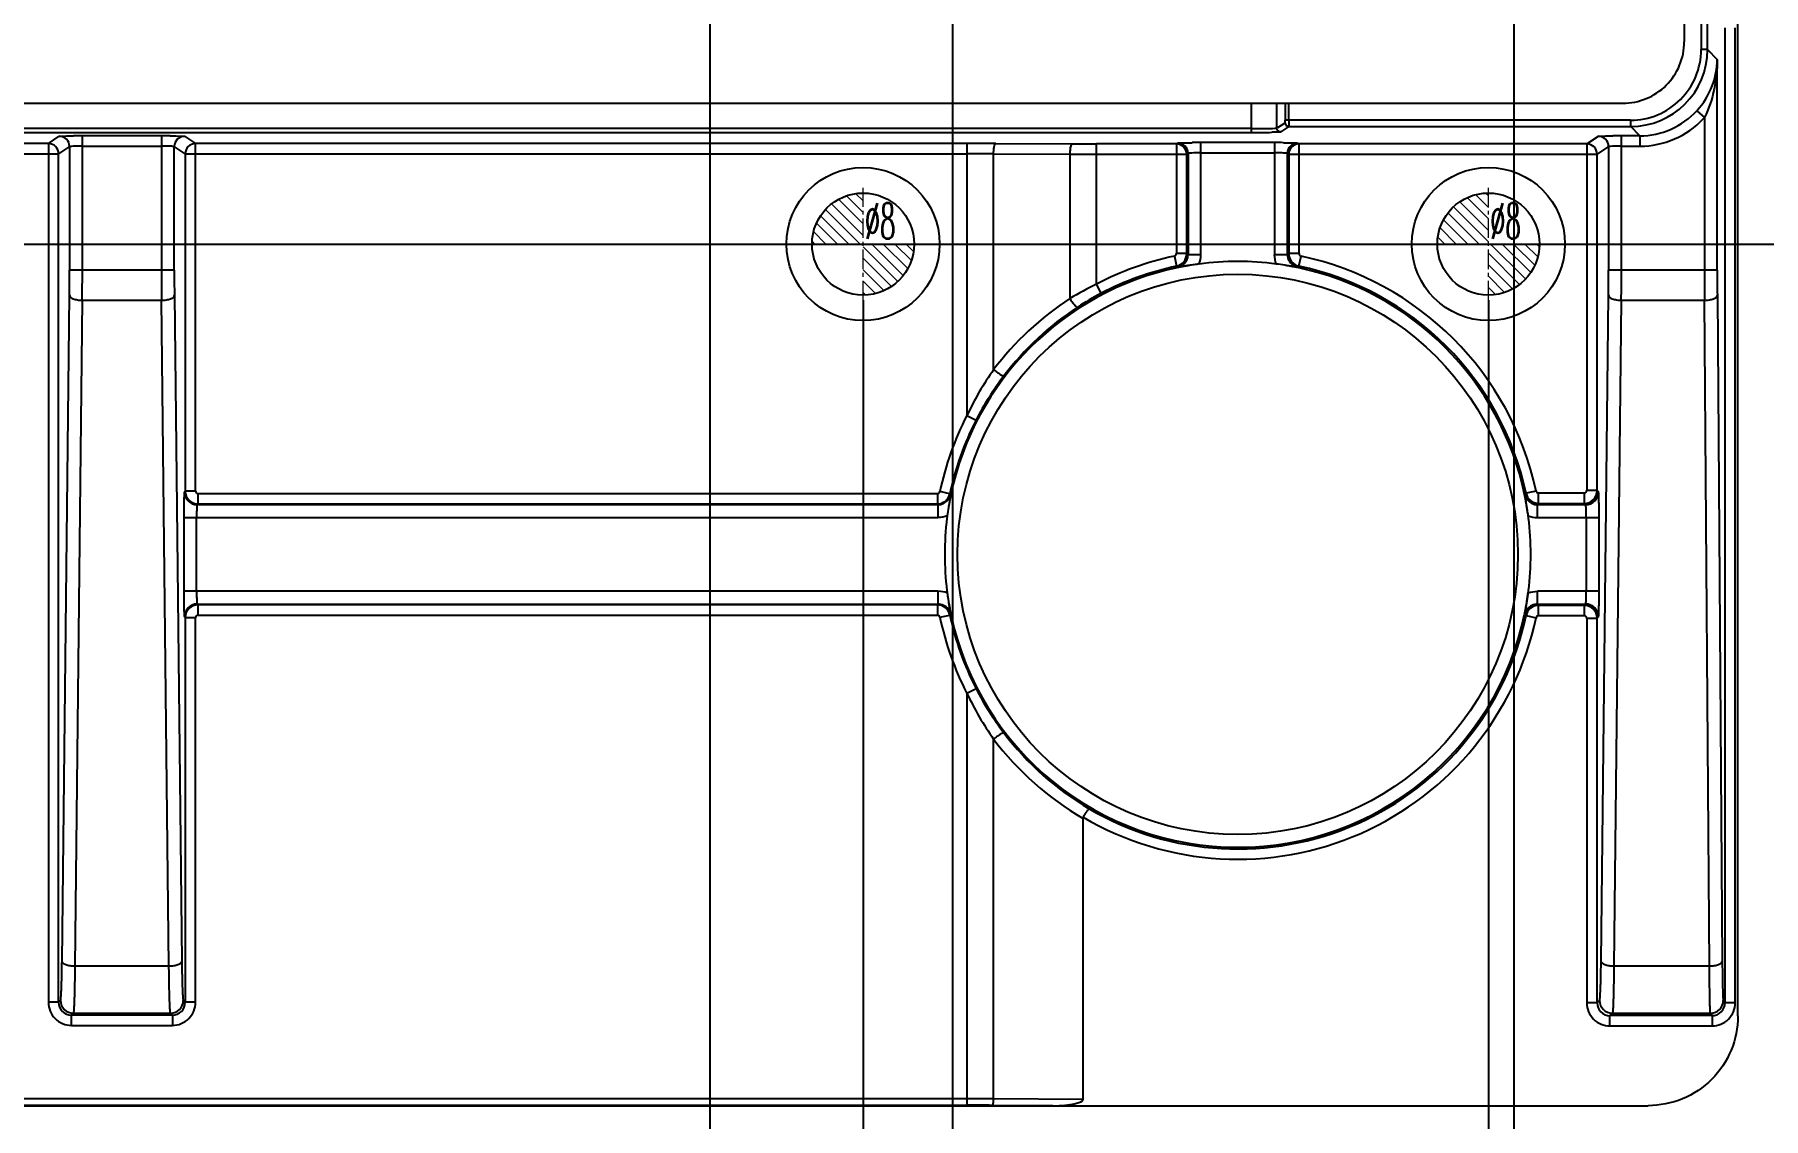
# Model space of a CAD drawing. Header units: millimetres. Extents: x -1265 to 1982, y -12197 to 1934.
# Drawn here: x 114.2 to 249.7, y -3357.6 to -3272.7 of the extents above; entities that cross this region are included whole.
import ezdxf
from ezdxf.enums import TextEntityAlignment as Align

# ---------------------------------------------------------------- set-up
doc = ezdxf.new("R2010")
doc.units = ezdxf.units.MM
doc.header["$LTSCALE"] = 16.335
doc.header["$PDMODE"] = 3
doc.header["$PDSIZE"] = 0.3125
doc.linetypes.add('CENTER', pattern=[0.6, 0.375, -0.075, 0.075, -0.075])
doc.linetypes.add('HIDDEN', pattern=[0.2, 0.1, -0.1])
doc.layers.get('0').update_dxf_attribs({"linetype": 'CONTINUOUS'})
doc.layers.get('Defpoints').update_dxf_attribs({"linetype": 'CONTINUOUS'})
doc.layers.add('DEFAULT_2', color=8, linetype='HIDDEN')
doc.layers.add('DIM', color=3, linetype='CONTINUOUS')
doc.layers.add('epin', color=13, linetype='CONTINUOUS', lineweight=9)
doc.styles.get("Standard").update_dxf_attribs({"font": 'txt', "width": 0.8})
doc.styles.add('TXT05', font='txt.shx', dxfattribs={"width": 0.5, "bigfont": 'gbcbig.shx'})
doc.dimstyles.new('11', dxfattribs={"dimtxt": 8, "dimasz": 8, "dimexe": 0, "dimexo": 0, "dimgap": 0, "dimtad": 0, "dimdsep": 46, "dimtxsty": 'Standard', "dimcen": 0, "dimclrd": 4, "dimclre": 4, "dimclrt": 6, "dimazin": 0, "dimtp": 0.01, "dimtm": 0.01, "dimtfac": 1, "dimtofl": 0, "dimtmove": 0, "dimatfit": 3, "dimfxl": 0, "dimtolj": 1, "dimarcsym": 0})

# ---------------------------------------------------------------- blocks, each defined once
blk = doc.blocks.new('epin_ejp_8')
at = {"layer": 'epin'}
h = blk.add_hatch(dxfattribs=at)
h.set_pattern_fill('_ANSI31', color=123, scale=0.2, angle=90, style=0)
h.set_pattern_definition([(135, (-2636.1445, 786.8366), (-0.4490128, -0.4490128), [])])
h.paths.add_polyline_path([(0, 4, 0.414214), (-4, 0), (0, 0)])
h.paths.add_polyline_path([(4, 0), (0, 0), (0, -4, 0.414214)])
at = {"layer": 'epin', "color": 1, "linetype": 'CENTER', "ltscale": 0.248791}
for p, q in [((0, -4.4), (0, 4.4)), ((-4.4, 0), (4.4, 0))]:
    blk.add_line(p, q, dxfattribs=at)
at = {"layer": 'epin'}
blk.add_circle((0, 0), 4, dxfattribs=at)
at = {"layer": 'epin', "color": 6, "style": 'TXT05', "width": 0.5}
blk.add_text('%%c8', height=2.8, dxfattribs=at).set_placement((1.33, 1.8), align=Align.MIDDLE)
blk = doc.blocks.new('08')
at = {"layer": 'epin'}
for p in [(-2869.02, 1917.03), (-2820.02, 1917.03)]:
    blk.add_blockref('epin_ejp_8', p, dxfattribs=at)
blk = doc.blocks.new('*D502')
at = {"color": 4, "lineweight": -2}
for p, q in [((234.48, -2862.07), (362.03, -2862.07)), ((362.03, -2870.07), (362.03, -3130.16)), ((362.03, -3454.07), (362.03, -3145.1)), ((234.48, -3462.07), (362.03, -3462.07))]:
    blk.add_line(p, q, dxfattribs=at)
at = {"color": 4}
for points in [[(360.7, -2870.07), (363.36, -2870.07), (362.03, -2862.07)], [(360.7, -3454.07), (363.36, -3454.07), (362.03, -3462.07)]]:
    blk.add_solid(points, dxfattribs=at)
at = {"layer": 'Defpoints', "color": 0}
for p in [(234.48, -2862.07), (234.48, -3462.07), (362.03, -3462.07)]:
    blk.add_point(p, dxfattribs=at)
at = {"color": 6, "insert": (362.03, -3137.63), "char_height": 8, "attachment_point": 5, "rotation": 90}
blk.add_mtext('\\A1;600', dxfattribs=at)
blk = doc.blocks.new('*D526')
at = {"layer": 'Defpoints', "color": 0}
for p in [(36.15, -3162.07), (50.55, -3289.07), (330.84, -3289.07)]:
    blk.add_point(p, dxfattribs=at)
at = {"layer": 'DIM', "color": 4, "lineweight": -2}
blk.add_line((50.55, -3289.07), (330.84, -3289.07), dxfattribs=at)
at = {"layer": 'DIM', "color": 6, "insert": (335.51, -3289.07), "char_height": 5, "attachment_point": 5}
blk.add_mtext('\\A1;127', dxfattribs=at)
blk = doc.blocks.new('*D527')
at = {"layer": 'Defpoints', "color": 0}
for p in [(36.15, -3162.07), (250.28, -3367.07), (330.84, -3367.07)]:
    blk.add_point(p, dxfattribs=at)
at = {"layer": 'DIM', "color": 4, "lineweight": -2}
blk.add_line((250.28, -3367.07), (330.84, -3367.07), dxfattribs=at)
at = {"layer": 'DIM', "color": 6, "insert": (335.84, -3367.07), "char_height": 5, "attachment_point": 5}
blk.add_mtext('\\A1;205', dxfattribs=at)
blk = doc.blocks.new('*D528')
at = {"layer": 'Defpoints', "color": 0}
for p in [(36.15, -3162.07), (210.72, -3390.66), (330.84, -3390.66)]:
    blk.add_point(p, dxfattribs=at)
at = {"layer": 'DIM', "color": 4, "lineweight": -2}
blk.add_line((210.72, -3390.66), (330.84, -3390.66), dxfattribs=at)
at = {"layer": 'DIM', "color": 6, "insert": (340.84, -3390.66), "char_height": 5, "attachment_point": 5}
blk.add_mtext('\\A1;228.58', dxfattribs=at)
blk = doc.blocks.new('*D529')
at = {"layer": 'Defpoints', "color": 0}
for p in [(36.15, -3162.07), (143.42, -3410.66), (330.84, -3410.66)]:
    blk.add_point(p, dxfattribs=at)
at = {"layer": 'DIM', "color": 4, "lineweight": -2}
blk.add_line((143.42, -3410.66), (330.84, -3410.66), dxfattribs=at)
at = {"layer": 'DIM', "color": 6, "insert": (340.84, -3410.66), "char_height": 5, "attachment_point": 5}
blk.add_mtext('\\A1;248.58', dxfattribs=at)
blk = doc.blocks.new('*D530')
at = {"layer": 'Defpoints', "color": 0}
for p in [(36.15, -3162.07), (45.89, -3412.07), (330.84, -3415.66)]:
    blk.add_point(p, dxfattribs=at)
at = {"layer": 'DIM', "color": 4, "lineweight": -2}
for p, q in [((45.89, -3412.07), (322.84, -3412.07)), ((322.84, -3412.07), (326.84, -3415.66)), ((326.84, -3415.66), (330.84, -3415.66))]:
    blk.add_line(p, q, dxfattribs=at)
at = {"layer": 'DIM', "color": 6, "insert": (335.84, -3415.66), "char_height": 5, "attachment_point": 5}
blk.add_mtext('\\A1;250', dxfattribs=at)
blk = doc.blocks.new('*D531')
at = {"layer": 'Defpoints', "color": 0}
for p in [(36.15, -3162.07), (75.42, -3421.66), (330.84, -3421.66)]:
    blk.add_point(p, dxfattribs=at)
at = {"layer": 'DIM', "color": 4, "lineweight": -2}
blk.add_line((75.42, -3421.66), (330.84, -3421.66), dxfattribs=at)
at = {"layer": 'DIM', "color": 6, "insert": (340.84, -3421.66), "char_height": 5, "attachment_point": 5}
blk.add_mtext('\\A1;259.58', dxfattribs=at)
blk = doc.blocks.new('*D535')
at = {"layer": 'Defpoints', "color": 0}
for p in [(36.15, -3162.07), (137.92, -3413.98), (137.92, -3471.62)]:
    blk.add_point(p, dxfattribs=at)
at = {"layer": 'DIM', "color": 4, "lineweight": -2}
blk.add_line((137.92, -3413.98), (137.92, -3471.62), dxfattribs=at)
at = {"layer": 'DIM', "color": 6, "insert": (137.92, -3479.95), "char_height": 5, "attachment_point": 5, "rotation": 90}
blk.add_mtext('\\A1;101.77', dxfattribs=at)
blk = doc.blocks.new('*D536')
at = {"layer": 'Defpoints', "color": 0}
for p in [(36.15, -3162.07), (107.15, -3293.47), (112.66, -3471.62)]:
    blk.add_point(p, dxfattribs=at)
at = {"layer": 'DIM', "color": 4, "lineweight": -2}
for p, q in [((107.15, -3293.47), (107.15, -3463.62)), ((107.15, -3463.62), (112.66, -3467.62)), ((112.66, -3467.62), (112.66, -3471.62))]:
    blk.add_line(p, q, dxfattribs=at)
at = {"layer": 'DIM', "color": 6, "insert": (112.66, -3474.29), "char_height": 5, "attachment_point": 5, "rotation": 90}
blk.add_mtext('\\A1;71', dxfattribs=at)
blk = doc.blocks.new('*D537')
at = {"layer": 'Defpoints', "color": 0}
for p in [(36.15, -3162.07), (179.15, -3293.47), (179.15, -3471.62)]:
    blk.add_point(p, dxfattribs=at)
at = {"layer": 'DIM', "color": 4, "lineweight": -2}
blk.add_line((179.15, -3293.47), (179.15, -3471.62), dxfattribs=at)
at = {"layer": 'DIM', "color": 6, "insert": (179.15, -3476.29), "char_height": 5, "attachment_point": 5, "rotation": 90}
blk.add_mtext('\\A1;143', dxfattribs=at)
blk = doc.blocks.new('*D538')
at = {"layer": 'Defpoints', "color": 0}
for p in [(36.15, -3162.07), (167.15, -3266.08), (167.15, -3471.62)]:
    blk.add_point(p, dxfattribs=at)
at = {"layer": 'DIM', "color": 4, "lineweight": -2}
blk.add_line((167.15, -3266.08), (167.15, -3471.62), dxfattribs=at)
at = {"layer": 'DIM', "color": 6, "insert": (167.15, -3475.62), "char_height": 5, "attachment_point": 5, "rotation": 90}
blk.add_mtext('\\A1;131', dxfattribs=at)
blk = doc.blocks.new('*D539')
at = {"layer": 'Defpoints', "color": 0}
for p in [(36.15, -3162.07), (186.15, -3246.91), (186.15, -3471.62)]:
    blk.add_point(p, dxfattribs=at)
at = {"layer": 'DIM', "color": 4, "lineweight": -2}
blk.add_line((186.15, -3246.91), (186.15, -3471.62), dxfattribs=at)
at = {"layer": 'DIM', "color": 6, "insert": (186.15, -3475.95), "char_height": 5, "attachment_point": 5, "rotation": 90}
blk.add_mtext('\\A1;150', dxfattribs=at)
blk = doc.blocks.new('*D541')
at = {"layer": 'Defpoints', "color": 0}
for p in [(36.15, -3162.07), (230.15, -3195.04), (230.15, -3471.62)]:
    blk.add_point(p, dxfattribs=at)
at = {"layer": 'DIM', "color": 4, "lineweight": -2}
blk.add_line((230.15, -3195.04), (230.15, -3471.62), dxfattribs=at)
at = {"layer": 'DIM', "color": 6, "insert": (230.15, -3476.29), "char_height": 5, "attachment_point": 5, "rotation": 90}
blk.add_mtext('\\A1;194', dxfattribs=at)
blk = doc.blocks.new('*D542')
at = {"layer": 'Defpoints', "color": 0}
for p in [(36.15, -3162.07), (228.15, -3293.47), (225.15, -3471.62)]:
    blk.add_point(p, dxfattribs=at)
at = {"layer": 'DIM', "color": 4, "lineweight": -2}
for p, q in [((228.15, -3293.47), (228.15, -3463.62)), ((228.15, -3463.62), (225.15, -3467.62)), ((225.15, -3467.62), (225.15, -3471.62))]:
    blk.add_line(p, q, dxfattribs=at)
at = {"layer": 'DIM', "color": 6, "insert": (225.15, -3476.29), "char_height": 5, "attachment_point": 5, "rotation": 90}
blk.add_mtext('\\A1;192', dxfattribs=at)
blk = doc.blocks.new('*D543')
at = {"layer": 'Defpoints', "color": 0}
for p in [(36.15, -3162.07), (261.15, -3166.47), (261.15, -3471.62)]:
    blk.add_point(p, dxfattribs=at)
at = {"layer": 'DIM', "color": 4, "lineweight": -2}
blk.add_line((261.15, -3166.47), (261.15, -3471.62), dxfattribs=at)
at = {"layer": 'DIM', "color": 6, "insert": (261.15, -3476.95), "char_height": 5, "attachment_point": 5, "rotation": 90}
blk.add_mtext('\\A1;225', dxfattribs=at)
blk = doc.blocks.new('*D544')
at = {"layer": 'Defpoints', "color": 0}
for p in [(36.15, -3162.07), (286.15, -3173.07), (286.15, -3471.62)]:
    blk.add_point(p, dxfattribs=at)
at = {"layer": 'DIM', "color": 4, "lineweight": -2}
blk.add_line((286.15, -3173.07), (286.15, -3471.62), dxfattribs=at)
at = {"layer": 'DIM', "color": 6, "insert": (286.15, -3476.62), "char_height": 5, "attachment_point": 5, "rotation": 90}
blk.add_mtext('\\A1;250', dxfattribs=at)
blk = doc.blocks.new('*D545')
at = {"layer": 'Defpoints', "color": 0}
for p in [(36.15, -3162.07), (205.22, -3396.16), (205.22, -3471.62)]:
    blk.add_point(p, dxfattribs=at)
at = {"layer": 'DIM', "color": 4, "lineweight": -2}
blk.add_line((205.22, -3396.16), (205.22, -3471.62), dxfattribs=at)
at = {"layer": 'DIM', "color": 6, "insert": (205.22, -3480.62), "char_height": 5, "attachment_point": 5, "rotation": 90}
blk.add_mtext('\\A1;169.07', dxfattribs=at)

msp = doc.modelspace()

# ---------------------------------------------------------------- linework, layer by layer
at = {"color": 7, "linetype": 'Continuous'}
for p, q in [((244.822, -2956.996), (244.822, -3273.833)), ((245.324, -3273.834), (245.324, -2956.996)), ((243.499, -2957.613), (243.499, -3273.216)), ((247.706, -3349.582), (247.706, -3270.185)), ((246.687, -3272.126), (246.687, -3348.554)), ((247.491, -3348.554), (247.491, -3272.126)), ((245.324, -3273.834), (244.822, -3273.834)), ((245.324, -3273.834), (246.087, -3274.597)), ((246.087, -3291.128), (246.087, -3274.597)), ((-23.127, -3278.037), (238.678, -3278.037)), ((209.568, -3278.037), (209.568, -3280.328)), ((211.577, -3279.987), (211.577, -3278.037)), ((212.221, -3278.037), (212.221, -3279.36)), ((212.523, -3279.36), (212.523, -3278.037)), ((211.647, -3279.941), (212.216, -3279.561)), ((239.295, -3279.36), (212.221, -3279.36)), ((239.295, -3279.36), (239.295, -3279.863)), ((244.487, -3278.622), (245.082, -3279.163)), ((245.082, -3279.163), (245.082, -3291.128)), ((209.568, -3280.026), (-1.586, -3280.026)), ((-1.586, -3280.328), (209.568, -3280.328)), ((115.313, -3281.196), (116.169, -3280.625)), ((124.175, -3280.595), (117.978, -3280.595)), ((117.978, -3291.128), (117.978, -3280.595)), ((124.175, -3280.595), (124.175, -3291.128)), ((125.983, -3280.625), (126.84, -3281.196)), ((212.517, -3279.863), (211.879, -3280.288)), ((212.517, -3279.863), (239.295, -3279.863)), ((235.868, -3281.226), (236.769, -3280.625)), ((240.027, -3280.595), (238.578, -3280.595)), ((238.578, -3291.128), (238.578, -3280.595)), ((240.027, -3280.595), (239.302, -3279.87)), ((240.027, -3280.595), (240.027, -3281.398)), ((115.313, -3281.196), (2.667, -3281.196)), ((2.667, -3282), (116.116, -3282)), ((115.313, -3281.196), (115.313, -3348.51)), ((116.973, -3281.429), (116.116, -3282)), ((116.116, -3348.51), (116.116, -3282)), ((116.973, -3281.429), (116.973, -3291.128)), ((117.978, -3281.398), (124.175, -3281.398)), ((126.036, -3282), (125.179, -3281.429)), ((125.179, -3291.128), (125.179, -3281.429)), ((126.036, -3282), (187.292, -3282)), ((126.036, -3282), (126.036, -3308.44)), ((187.292, -3281.196), (126.84, -3281.196)), ((126.84, -3308.44), (126.84, -3281.196)), ((187.292, -3281.196), (187.292, -3302.504)), ((189.381, -3282.004), (195.355, -3282.026)), ((189.381, -3298.919), (189.381, -3282.004)), ((189.548, -3281.2), (195.522, -3281.223)), ((195.355, -3282.026), (195.355, -3293.347)), ((203.708, -3281.226), (197.444, -3281.226)), ((197.444, -3292.219), (197.444, -3281.226)), ((197.444, -3282.03), (204.512, -3282.03)), ((203.708, -3281.226), (203.814, -3281.155)), ((203.708, -3281.226), (203.708, -3289.826)), ((204.512, -3289.826), (204.512, -3282.03)), ((204.618, -3281.959), (204.618, -3289.912)), ((211.4, -3281.124), (205.623, -3281.124)), ((205.623, -3289.912), (205.623, -3281.124)), ((205.623, -3281.928), (211.4, -3281.928)), ((211.4, -3281.124), (211.4, -3289.912)), ((212.404, -3289.912), (212.404, -3281.959)), ((212.511, -3282.03), (236.672, -3282.03)), ((212.511, -3282.03), (212.511, -3289.826)), ((213.208, -3281.155), (213.314, -3281.226)), ((235.868, -3281.226), (213.314, -3281.226)), ((213.314, -3289.826), (213.314, -3281.226)), ((235.868, -3281.226), (235.868, -3308.396)), ((237.573, -3281.429), (236.672, -3282.03)), ((236.672, -3308.396), (236.672, -3282.03)), ((237.573, -3281.429), (237.573, -3291.128)), ((238.578, -3281.398), (240.027, -3281.398)), ((203.549, -3290.023), (203.716, -3290.809)), ((204.512, -3289.826), (203.708, -3289.826)), ((205.623, -3289.912), (204.618, -3289.912)), ((212.404, -3289.912), (211.4, -3289.912)), ((213.314, -3289.826), (212.511, -3289.826)), ((213.307, -3290.809), (213.474, -3290.023)), ((125.179, -3291.128), (116.973, -3291.128)), ((203.716, -3290.809), (203.819, -3290.896)), ((213.204, -3290.896), (213.307, -3290.809)), ((246.087, -3291.128), (237.573, -3291.128)), ((116.383, -3345.298), (116.963, -3293.088)), ((125.19, -3293.088), (125.769, -3345.298)), ((197.816, -3292.931), (197.444, -3292.219)), ((236.983, -3345.298), (237.563, -3293.088)), ((246.094, -3293.088), (246.48, -3345.298)), ((117.967, -3293.48), (117.388, -3345.69)), ((117.967, -3293.48), (124.185, -3293.48)), ((124.764, -3345.69), (124.185, -3293.48)), ((238.567, -3293.48), (237.988, -3345.69)), ((238.567, -3293.48), (245.089, -3293.48)), ((245.475, -3345.69), (245.089, -3293.48)), ((187.292, -3302.504), (188.007, -3302.871)), ((126.036, -3308.44), (125.974, -3308.502)), ((126.84, -3308.44), (126.036, -3308.44)), ((127.041, -3309.445), (126.979, -3309.507)), ((185.024, -3309.507), (126.979, -3309.507)), ((184.974, -3308.641), (127.041, -3308.641)), ((127.041, -3309.445), (127.041, -3308.641)), ((127.041, -3309.445), (184.974, -3309.445)), ((184.974, -3308.641), (184.974, -3309.445)), ((185.024, -3309.507), (185.024, -3310.512)), ((185.957, -3308.648), (185.17, -3308.482)), ((186.007, -3308.707), (185.957, -3308.648)), ((231.102, -3308.604), (231.015, -3308.707)), ((231.889, -3308.437), (231.102, -3308.604)), ((235.774, -3309.507), (231.999, -3309.507)), ((231.999, -3310.512), (231.999, -3309.507)), ((235.667, -3308.597), (232.085, -3308.597)), ((232.085, -3309.4), (232.085, -3308.597)), ((232.085, -3309.4), (235.667, -3309.4)), ((235.667, -3308.597), (235.667, -3309.4)), ((235.774, -3309.507), (235.667, -3309.4)), ((236.672, -3308.396), (235.868, -3308.396)), ((236.778, -3308.502), (236.672, -3308.396)), ((125.923, -3310.511), (125.923, -3316.289)), ((125.923, -3310.512), (185.024, -3310.512)), ((126.928, -3316.288), (126.928, -3310.512)), ((231.999, -3310.512), (236.829, -3310.512)), ((235.825, -3310.512), (235.825, -3316.288)), ((236.829, -3316.289), (236.829, -3310.511)), ((185.024, -3316.288), (125.923, -3316.288)), ((185.024, -3316.288), (185.024, -3317.293)), ((236.829, -3316.288), (231.999, -3316.288)), ((231.999, -3317.293), (231.999, -3316.288)), ((126.979, -3317.293), (185.024, -3317.293)), ((126.979, -3317.293), (127.041, -3317.355)), ((184.974, -3317.355), (127.041, -3317.355)), ((127.041, -3318.158), (127.041, -3317.355)), ((184.974, -3317.355), (184.974, -3318.158)), ((231.999, -3317.293), (235.774, -3317.293)), ((235.667, -3317.399), (232.085, -3317.399)), ((232.085, -3318.203), (232.085, -3317.399)), ((235.667, -3317.399), (235.774, -3317.293)), ((235.667, -3317.399), (235.667, -3318.203)), ((125.974, -3318.298), (126.036, -3318.359)), ((126.036, -3318.359), (126.84, -3318.359)), ((126.036, -3318.359), (126.036, -3348.51)), ((126.84, -3348.51), (126.84, -3318.359)), ((127.041, -3318.158), (184.974, -3318.158)), ((185.17, -3318.318), (185.957, -3318.152)), ((185.957, -3318.152), (186.007, -3318.092)), ((231.015, -3318.092), (231.102, -3318.195)), ((231.102, -3318.195), (231.889, -3318.362)), ((232.085, -3318.203), (235.667, -3318.203)), ((235.868, -3318.404), (236.672, -3318.404)), ((235.868, -3318.404), (235.868, -3348.555)), ((236.672, -3318.404), (236.778, -3318.298)), ((236.672, -3348.555), (236.672, -3318.404)), ((188.007, -3323.929), (187.292, -3324.296)), ((187.292, -3324.296), (187.292, -3356.583)), ((189.381, -3356.086), (189.381, -3327.881)), ((196.388, -3356.125), (196.388, -3334.092)), ((124.764, -3345.69), (117.388, -3345.69)), ((245.475, -3345.69), (237.988, -3345.69)), ((116.116, -3348.51), (115.313, -3348.51)), ((116.116, -3348.51), (116.266, -3348.361)), ((125.887, -3348.361), (126.036, -3348.51)), ((126.84, -3348.51), (126.036, -3348.51)), ((236.672, -3348.555), (235.868, -3348.555)), ((236.672, -3348.555), (236.866, -3348.361)), ((246.558, -3348.361), (246.687, -3348.554)), ((247.491, -3348.554), (246.687, -3348.554)), ((117.27, -3349.365), (117.121, -3349.515)), ((125.031, -3349.515), (117.121, -3349.515)), ((117.121, -3350.318), (117.121, -3349.515)), ((117.27, -3349.365), (124.882, -3349.365)), ((125.031, -3349.515), (124.882, -3349.365)), ((125.031, -3349.515), (125.031, -3350.318)), ((237.87, -3349.365), (237.676, -3349.559)), ((245.683, -3349.559), (237.676, -3349.559)), ((237.676, -3350.363), (237.676, -3349.559)), ((237.87, -3349.365), (245.554, -3349.365)), ((245.683, -3349.559), (245.554, -3349.365)), ((245.683, -3349.559), (245.683, -3350.363)), ((117.121, -3350.318), (125.031, -3350.318)), ((237.676, -3350.363), (245.683, -3350.363)), ((-167.361, -3356.615), (240.674, -3356.615)), ((187.292, -3356.081), (2.667, -3356.081)), ((2.667, -3356.583), (187.292, -3356.583)), ((194.032, -3356.615), (189.276, -3356.588)), ((196.388, -3356.125), (189.381, -3356.086))]:
    msp.add_line(p, q, dxfattribs=at)
for centre, radius in [((179.154, -3289.072), 6), ((228.154, -3289.072), 6), ((179.154, -3289.072), 4), ((228.154, -3289.072), 4), ((208.511, -3313.4), 21.957)]:
    msp.add_circle(centre, radius, dxfattribs=at)
for centre, radius, start, end in [((238.678, -3273.217), 4.821, 269.99749, 0.00252), ((239.295, -3273.834), 5.526, 269.99449, 0.00552), ((239.295, -3273.834), 6.029, 269.99874, 359.93475), ((240.028, -3274.567), 6.832, 269.99277, 316.79272), ((240.088, -3274.621), 6.75, 316.77889, 317.71578), ((116.169, -3281.43), 0.804, 0.02613, 89.96296), ((117.963, -3376.021), 95.426, 89.99116, 90.40326), ((124.177, -3379.613), 99.018, 89.60421, 90.00138), ((125.984, -3281.43), 0.804, 90.03704, 179.97387), ((209.569, -3185.318), 94.709, 269.99924, 270.45671), ((209.587, -3158.396), 121.932, 269.99115, 270.40327), ((209.994, -3208.786), 71.54, 270.36167, 270.95102), ((236.769, -3281.43), 0.804, 0.02613, 89.96296), ((238.563, -3376.021), 95.426, 89.99116, 90.40326), ((115.312, -3282.001), 0.804, 0.02688, 89.96221), ((124.191, -3309.166), 27.767, 89.01216, 90.03328), ((126.84, -3282.001), 0.804, 90.03779, 179.97312), ((187.295, -3893.747), 612.551, 89.789264, 90.000288), ((187.306, -3802.096), 520.095, 89.77144, 90.00157), ((197.44, -2665.141), 616.889, 269.806309, 270.00033), ((197.43, -2764.817), 516.409, 269.7883, 270.00153), ((203.707, -3282.03), 0.804, 0.02688, 89.96221), ((203.814, -3281.959), 0.804, 0.02613, 89.96296), ((205.608, -3376.55), 95.426, 89.99116, 90.40326), ((211.402, -3380.143), 99.018, 89.60421, 90.00138), ((211.416, -3309.696), 27.767, 89.01216, 90.03328), ((213.208, -3281.959), 0.804, 90.03704, 179.97387), ((213.315, -3282.03), 0.804, 90.0193, 179.99161), ((235.868, -3282.03), 0.804, 359.99885, 89.99024), ((208.511, -3313.4), 23.898, 101.98458, 117.58724), ((203.507, -3289.826), 1.005, 281.99885, 359.9846), ((208.512, -3313.395), 22.957, 82.43338, 97.56662), ((213.516, -3289.826), 1.005, 180.0149, 258.00112), ((208.511, -3313.4), 23.898, 11.98458, 78.01542), ((-57.68, -3291.179), 174.653, 359.37374, 0.01683), ((-144.082, -3291.143), 262.059, 359.48891, 0.00323), ((375.685, -3291.189), 251.511, 179.98599, 180.52187), ((307.167, -3291.14), 181.988, 179.99613, 180.6133), ((208.509, -3313.398), 22.959, 101.97042, 168.23049), ((208.511, -3313.4), 23.094, 101.98458, 117.58724), ((208.591, -3313.781), 23.35, 97.49264, 99.31882), ((208.521, -3313.322), 22.883, 80.72018, 82.43268), ((208.513, -3313.397), 22.959, 11.76748, 78.23049), ((208.511, -3313.4), 23.094, 11.98458, 78.01542), ((62.92, -3291.179), 174.653, 359.37374, 0.01683), ((-23.482, -3291.143), 262.059, 359.48891, 0.00323), ((622.38, -3291.189), 377.298, 179.99065, 180.34788), ((519.1, -3291.14), 273.013, 179.99742, 180.40882), ((208.397, -3315.013), 25.289, 115.66391, 121.04388), ((208.013, -3312.439), 22.013, 117.59668, 123.20775), ((208.47, -3313.396), 23.958, 123.19027, 142.82363), ((208.673, -3313.431), 23.203, 123.22938, 142.81211), ((209.545, -3313.073), 24.636, 144.93434, 154.59378), ((208.958, -3313.64), 23.557, 142.82609, 152.79634), ((208.511, -3313.4), 23.853, 152.81893, 168.10172), ((208.511, -3313.4), 23.05, 152.81893, 168.10172), ((126.98, -3308.501), 1.005, 180.04737, 269.95262), ((127.041, -3308.44), 1.005, 180.01848, 269.98152), ((184.973, -3308.44), 1.005, 270.01514, 348.08677), ((232.085, -3308.395), 1.005, 191.9989, 269.98516), ((235.667, -3308.395), 1.005, 270.01853, 359.98147), ((235.773, -3308.501), 1.005, 270.04737, 359.95263), ((208.604, -3313.4), 23.054, 172.91732, 187.08268), ((208.471, -3313.394), 22.922, 172.43339, 172.89009), ((208.433, -3313.39), 22.883, 170.72018, 172.43268), ((208.131, -3313.48), 23.35, 7.49264, 9.3188), ((208.551, -3313.394), 22.922, 7.10992, 7.56661), ((208.419, -3313.4), 23.054, 352.91732, 7.08268), ((208.471, -3313.405), 22.922, 187.10992, 187.56661), ((208.551, -3313.405), 22.922, 352.43339, 352.89008), ((126.98, -3318.298), 1.005, 90.04737, 179.95263), ((127.041, -3318.36), 1.005, 90.01853, 179.98147), ((184.973, -3318.36), 1.005, 11.91245, 89.98536), ((208.511, -3313.4), 22.962, 187.56664, 189.25816), ((232.085, -3318.404), 1.005, 90.0154, 168.00115), ((208.189, -3313.327), 23.291, 350.69859, 352.50715), ((235.667, -3318.404), 1.005, 0.01848, 89.98152), ((235.773, -3318.298), 1.005, 0.04737, 89.95262), ((208.511, -3313.4), 23.853, 191.89828, 207.18107), ((208.511, -3313.4), 23.05, 191.89828, 207.18107), ((208.512, -3313.402), 22.959, 191.88976, 348.23571), ((208.511, -3313.4), 23.898, 239.57634, 348.01542), ((208.511, -3313.4), 23.094, 239.75063, 348.01542), ((209.545, -3313.727), 24.636, 205.40619, 215.06569), ((208.958, -3313.16), 23.557, 207.20366, 217.17488), ((208.463, -3313.411), 23.948, 217.17325, 239.72085), ((208.692, -3313.346), 23.232, 217.2055, 239.43238), ((117.121, -3348.51), 1.808, 179.98954, 270.01046), ((117.12, -3348.511), 1.004, 179.94748, 270.05252), ((117.271, -3348.36), 1.005, 180.0272, 269.9728), ((124.882, -3348.36), 1.005, 270.02722, 359.97278), ((125.032, -3348.51), 1.808, 269.98954, 0.01046), ((125.032, -3348.511), 1.004, 269.94748, 0.05252), ((237.676, -3348.555), 1.808, 179.99264, 270.00736), ((237.675, -3348.556), 1.004, 179.94748, 270.05252), ((237.871, -3348.36), 1.005, 180.0272, 269.9728), ((245.553, -3348.361), 1.005, 270.00638, 359.98271), ((245.683, -3348.555), 1.809, 270.00587, 0.01365), ((245.683, -3348.555), 1.004, 269.97916, 0.0492), ((187.295, -3754.305), 398.225, 89.69995, 90.00051), ((187.306, -3712.04), 355.457, 89.68241, 90.00229)]:
    msp.add_arc(centre, radius, start, end, dxfattribs=at)
msp.add_ellipse((193.97, -3356.112), major_axis=(2.418, -0.013), ratio=0.2078557, start_param=-1.5440317, end_param=0.0011566, dxfattribs=at)
for points, knots in [([(244.487, -3278.622), (245.003, -3278.055), (245.799, -3276.775), (246.08, -3275.299), (246.087, -3274.597)], [0, 0, 0, 0, 0.5217975, 1, 1, 1, 1]), ([(246.087, -3274.597), (246.083, -3275.382), (245.925, -3276.953), (245.435, -3278.464), (245.082, -3279.163)], [0, 0, 0, 0, 0.5010711, 1, 1, 1, 1]), ([(212.216, -3279.561), (212.221, -3279.558), (212.214, -3279.532), (212.222, -3279.494), (212.22, -3279.431), (212.221, -3279.385), (212.221, -3279.36)], [0, 0, 0, 0, 0.0877112, 0.309642, 0.6268099, 1, 1, 1, 1]), ([(212.216, -3279.561), (212.216, -3279.586), (212.23, -3279.686), (212.296, -3279.78), (212.363, -3279.819)], [0, 0, 0, 0, 0.2400869, 1, 1, 1, 1]), ([(212.523, -3279.36), (212.523, -3279.424), (212.522, -3279.541), (212.522, -3279.679), (212.52, -3279.77), (212.521, -3279.816), (212.517, -3279.845), (212.519, -3279.859), (212.517, -3279.863)], [0, 0, 0, 0, 0.3781758, 0.7010112, 0.8254163, 0.9186668, 0.9775719, 1, 1, 1, 1]), ([(240.027, -3280.595), (240.857, -3280.595), (242.532, -3280.23), (243.929, -3279.236), (244.487, -3278.622)], [0, 0, 0, 0, 0.500007, 1, 1, 1, 1]), ([(116.169, -3280.625), (116.176, -3280.621), (116.208, -3280.622), (116.269, -3280.614), (116.368, -3280.612), (116.562, -3280.605), (116.874, -3280.601), (117.142, -3280.598), (117.291, -3280.597)], [0, 0, 0, 0, 0.0232552, 0.07928, 0.1671445, 0.2851706, 0.6005984, 1, 1, 1, 1]), ([(124.861, -3280.597), (124.963, -3280.598), (125.286, -3280.601), (125.609, -3280.605), (125.83, -3280.613)], [0, 0, 0, 0, 0.3160778, 1, 1, 1, 1]), ([(125.83, -3280.613), (125.867, -3280.615), (125.915, -3280.623), (125.971, -3280.617), (125.983, -3280.625)], [0, 0, 0, 0, 0.7152112, 1, 1, 1, 1]), ([(210.324, -3280.023), (210.439, -3280.022), (210.8, -3280.018), (211.161, -3280.013), (211.408, -3280.002)], [0, 0, 0, 0, 0.3172829, 1, 1, 1, 1]), ([(211.683, -3280.304), (211.65, -3280.305), (211.483, -3280.311), (211.315, -3280.314), (211.181, -3280.316)], [0, 0, 0, 0, 0.1972513, 1, 1, 1, 1]), ([(211.408, -3280.002), (211.448, -3280), (211.501, -3279.991), (211.564, -3279.997), (211.577, -3279.987)], [0, 0, 0, 0, 0.7120193, 1, 1, 1, 1]), ([(211.732, -3280.249), (211.708, -3280.236), (211.623, -3280.175), (211.577, -3280.064), (211.577, -3279.987)], [0, 0, 0, 0, 0.2602072, 1, 1, 1, 1]), ([(211.879, -3280.288), (211.874, -3280.292), (211.854, -3280.292), (211.791, -3280.301), (211.73, -3280.302), (211.683, -3280.304)], [0, 0, 0, 0, 0.0880175, 0.2851427, 1, 1, 1, 1]), ([(236.769, -3280.625), (236.776, -3280.621), (236.808, -3280.622), (236.869, -3280.614), (236.968, -3280.612), (237.162, -3280.605), (237.474, -3280.601), (237.742, -3280.598), (237.891, -3280.597)], [0, 0, 0, 0, 0.0232552, 0.07928, 0.1671445, 0.2851706, 0.6005984, 1, 1, 1, 1]), ([(117.117, -3281.414), (117.083, -3281.416), (117.037, -3281.417), (116.991, -3281.425), (116.976, -3281.426), (116.973, -3281.429)], [0, 0, 0, 0, 0.7141644, 0.9129192, 1, 1, 1, 1]), ([(117.978, -3281.398), (117.892, -3281.398), (117.606, -3281.4), (117.319, -3281.403), (117.117, -3281.414)], [0, 0, 0, 0, 0.2971058, 1, 1, 1, 1]), ([(125.179, -3281.429), (125.177, -3281.426), (125.161, -3281.425), (125.134, -3281.42), (125.089, -3281.417), (125.002, -3281.412), (124.86, -3281.407), (124.738, -3281.404), (124.67, -3281.403)], [0, 0, 0, 0, 0.0247506, 0.0812364, 0.1682682, 0.2842141, 0.596024, 1, 1, 1, 1]), ([(189.381, -3282.004), (189.381, -3281.906), (189.39, -3281.719), (189.421, -3281.464), (189.464, -3281.3), (189.519, -3281.203), (189.548, -3281.2)], [0, 0, 0, 0, 0.3513543, 0.6743492, 0.894609, 1, 1, 1, 1]), ([(195.522, -3281.223), (195.492, -3281.225), (195.436, -3281.322), (195.397, -3281.484), (195.363, -3281.737), (195.355, -3281.925), (195.355, -3282.026)], [0, 0, 0, 0, 0.107874, 0.3255378, 0.637612, 1, 1, 1, 1]), ([(203.814, -3281.155), (203.822, -3281.15), (203.854, -3281.152), (203.914, -3281.144), (204.013, -3281.142), (204.208, -3281.135), (204.52, -3281.131), (204.787, -3281.128), (204.936, -3281.127)], [0, 0, 0, 0, 0.0232552, 0.07928, 0.1671445, 0.2851706, 0.6005984, 1, 1, 1, 1]), ([(204.762, -3281.944), (204.728, -3281.945), (204.682, -3281.947), (204.637, -3281.955), (204.621, -3281.956), (204.618, -3281.959)], [0, 0, 0, 0, 0.714164, 0.9129187, 1, 1, 1, 1]), ([(205.623, -3281.928), (205.538, -3281.928), (205.251, -3281.93), (204.964, -3281.933), (204.762, -3281.944)], [0, 0, 0, 0, 0.2971066, 1, 1, 1, 1]), ([(212.404, -3281.959), (212.401, -3281.956), (212.386, -3281.955), (212.359, -3281.95), (212.314, -3281.947), (212.227, -3281.941), (212.085, -3281.936), (211.963, -3281.934), (211.894, -3281.932)], [0, 0, 0, 0, 0.0247506, 0.0812364, 0.1682682, 0.2842141, 0.596024, 1, 1, 1, 1]), ([(212.086, -3281.127), (212.188, -3281.127), (212.511, -3281.131), (212.834, -3281.134), (213.055, -3281.143)], [0, 0, 0, 0, 0.3160778, 1, 1, 1, 1]), ([(213.055, -3281.143), (213.091, -3281.145), (213.14, -3281.152), (213.196, -3281.147), (213.208, -3281.155)], [0, 0, 0, 0, 0.7152112, 1, 1, 1, 1]), ([(237.717, -3281.414), (237.683, -3281.416), (237.637, -3281.417), (237.591, -3281.425), (237.576, -3281.426), (237.573, -3281.429)], [0, 0, 0, 0, 0.7141644, 0.9129192, 1, 1, 1, 1]), ([(238.578, -3281.398), (238.492, -3281.398), (238.206, -3281.4), (237.919, -3281.403), (237.717, -3281.414)], [0, 0, 0, 0, 0.2971058, 1, 1, 1, 1]), ([(203.549, -3290.023), (203.592, -3290.013), (203.674, -3289.961), (203.708, -3289.871), (203.708, -3289.826)], [0, 0, 0, 0, 0.499999, 1, 1, 1, 1]), ([(203.819, -3290.896), (203.966, -3290.865), (204.247, -3290.727), (204.442, -3290.484), (204.511, -3290.35)], [0, 0, 0, 0, 0.498892, 1, 1, 1, 1]), ([(213.314, -3289.826), (213.314, -3289.871), (213.349, -3289.961), (213.43, -3290.013), (213.474, -3290.023)], [0, 0, 0, 0, 0.5000039, 1, 1, 1, 1]), ([(205.546, -3290.63), (205.379, -3290.652), (204.801, -3290.731), (204.226, -3290.822), (203.819, -3290.896)], [0, 0, 0, 0, 0.2904777, 1, 1, 1, 1]), ([(213.204, -3290.896), (213.086, -3290.875), (212.532, -3290.779), (211.975, -3290.696), (211.535, -3290.637)], [0, 0, 0, 0, 0.2120644, 1, 1, 1, 1]), ([(116.963, -3293.088), (116.966, -3293.144), (117.058, -3293.271), (117.287, -3293.38), (117.602, -3293.46), (117.841, -3293.479), (117.967, -3293.48)], [0, 0, 0, 0, 0.1489781, 0.3711941, 0.6657324, 1, 1, 1, 1]), ([(124.185, -3293.48), (124.312, -3293.479), (124.55, -3293.46), (124.865, -3293.38), (125.093, -3293.272), (125.188, -3293.145), (125.19, -3293.088)], [0, 0, 0, 0, 0.3340306, 0.6280518, 0.8509778, 1, 1, 1, 1]), ([(237.563, -3293.088), (237.566, -3293.144), (237.658, -3293.271), (237.887, -3293.38), (238.202, -3293.46), (238.441, -3293.479), (238.567, -3293.48)], [0, 0, 0, 0, 0.1489781, 0.3711941, 0.6657324, 1, 1, 1, 1]), ([(245.089, -3293.48), (245.216, -3293.479), (245.456, -3293.461), (245.771, -3293.382), (246, -3293.273), (246.093, -3293.144), (246.094, -3293.088)], [0, 0, 0, 0, 0.3349852, 0.6293742, 0.8515706, 1, 1, 1, 1]), ([(195.355, -3293.346), (195.411, -3293.436), (195.528, -3293.607), (195.696, -3293.824), (195.832, -3293.962), (195.914, -3294.016), (195.949, -3294.025), (195.959, -3294.021)], [0, 0, 0, 0, 0.3448962, 0.6725268, 0.8970782, 0.9629528, 1, 1, 1, 1]), ([(189.381, -3298.919), (189.466, -3298.987), (189.639, -3299.115), (189.851, -3299.26), (190.005, -3299.348), (190.09, -3299.389), (190.144, -3299.408), (190.179, -3299.414), (190.187, -3299.407)], [0, 0, 0, 0, 0.3448612, 0.6774511, 0.8069616, 0.9044368, 0.9685184, 1, 1, 1, 1]), ([(125.974, -3308.502), (125.971, -3308.506), (125.968, -3308.523), (125.959, -3308.577), (125.953, -3308.693), (125.944, -3308.879), (125.937, -3309.126), (125.931, -3309.425), (125.925, -3309.892), (125.923, -3310.259), (125.923, -3310.511)], [0, 0, 0, 0, 0.0076118, 0.024212, 0.0841439, 0.1781517, 0.3025168, 0.4527936, 0.6235324, 1, 1, 1, 1]), ([(126.84, -3308.44), (126.84, -3308.491), (126.887, -3308.594), (126.99, -3308.641), (127.041, -3308.641)], [0, 0, 0, 0, 0.5000006, 1, 1, 1, 1]), ([(126.979, -3309.507), (126.971, -3309.511), (126.968, -3309.546), (126.956, -3309.601), (126.949, -3309.697), (126.941, -3309.819), (126.936, -3309.968), (126.929, -3310.202), (126.928, -3310.385), (126.928, -3310.512)], [0, 0, 0, 0, 0.0260501, 0.08694, 0.1805901, 0.3041965, 0.4542335, 0.6246642, 1, 1, 1, 1]), ([(184.974, -3308.641), (185.018, -3308.641), (185.109, -3308.607), (185.161, -3308.526), (185.17, -3308.482)], [0, 0, 0, 0, 0.5000003, 1, 1, 1, 1]), ([(186.007, -3308.707), (185.986, -3308.825), (185.89, -3309.38), (185.807, -3309.937), (185.749, -3310.376)], [0, 0, 0, 0, 0.2120644, 1, 1, 1, 1]), ([(231.281, -3310.435), (231.259, -3310.267), (231.18, -3309.69), (231.089, -3309.114), (231.015, -3308.707)], [0, 0, 0, 0, 0.2904777, 1, 1, 1, 1]), ([(231.015, -3308.707), (231.046, -3308.854), (231.185, -3309.136), (231.427, -3309.331), (231.561, -3309.399)], [0, 0, 0, 0, 0.498892, 1, 1, 1, 1]), ([(231.889, -3308.437), (231.898, -3308.481), (231.95, -3308.562), (232.041, -3308.597), (232.085, -3308.597)], [0, 0, 0, 0, 0.4999961, 1, 1, 1, 1]), ([(235.667, -3308.597), (235.718, -3308.597), (235.821, -3308.55), (235.868, -3308.447), (235.868, -3308.396)], [0, 0, 0, 0, 0.5000024, 1, 1, 1, 1]), ([(235.825, -3310.512), (235.825, -3310.385), (235.823, -3310.202), (235.817, -3309.968), (235.811, -3309.819), (235.803, -3309.697), (235.796, -3309.601), (235.785, -3309.546), (235.781, -3309.511), (235.774, -3309.507)], [0, 0, 0, 0, 0.3753385, 0.545768, 0.6958036, 0.8194094, 0.9130595, 0.9739498, 1, 1, 1, 1]), ([(236.829, -3310.511), (236.829, -3310.259), (236.828, -3309.892), (236.822, -3309.425), (236.815, -3309.126), (236.808, -3308.879), (236.799, -3308.693), (236.793, -3308.577), (236.784, -3308.523), (236.782, -3308.506), (236.778, -3308.502)], [0, 0, 0, 0, 0.3764637, 0.5472027, 0.6974817, 0.8218483, 0.9158568, 0.9757884, 0.9923883, 1, 1, 1, 1]), ([(125.923, -3316.289), (125.923, -3316.541), (125.925, -3316.908), (125.931, -3317.375), (125.937, -3317.674), (125.944, -3317.921), (125.953, -3318.106), (125.959, -3318.223), (125.968, -3318.276), (125.971, -3318.294), (125.974, -3318.298)], [0, 0, 0, 0, 0.3764638, 0.5472028, 0.6974818, 0.8218483, 0.9158568, 0.9757884, 0.9923883, 1, 1, 1, 1]), ([(126.928, -3316.288), (126.928, -3316.414), (126.929, -3316.598), (126.936, -3316.832), (126.941, -3316.981), (126.949, -3317.103), (126.956, -3317.199), (126.968, -3317.254), (126.971, -3317.289), (126.979, -3317.293)], [0, 0, 0, 0, 0.3753385, 0.545768, 0.6958036, 0.8194094, 0.9130595, 0.9739498, 1, 1, 1, 1]), ([(235.774, -3317.293), (235.781, -3317.289), (235.785, -3317.254), (235.796, -3317.199), (235.803, -3317.103), (235.811, -3316.981), (235.817, -3316.832), (235.823, -3316.598), (235.825, -3316.414), (235.825, -3316.288)], [0, 0, 0, 0, 0.0260501, 0.08694, 0.1805901, 0.3041965, 0.4542335, 0.6246642, 1, 1, 1, 1]), ([(236.778, -3318.298), (236.782, -3318.294), (236.784, -3318.276), (236.793, -3318.223), (236.799, -3318.106), (236.808, -3317.921), (236.815, -3317.674), (236.822, -3317.375), (236.828, -3316.908), (236.829, -3316.541), (236.829, -3316.289)], [0, 0, 0, 0, 0.0076118, 0.024212, 0.0841439, 0.1781516, 0.3025167, 0.4527935, 0.6235324, 1, 1, 1, 1]), ([(186.007, -3318.092), (185.977, -3317.945), (185.838, -3317.664), (185.596, -3317.469), (185.461, -3317.4)], [0, 0, 0, 0, 0.498892, 1, 1, 1, 1]), ([(185.749, -3316.424), (185.77, -3316.586), (185.848, -3317.144), (185.936, -3317.7), (186.007, -3318.092)], [0, 0, 0, 0, 0.2913749, 1, 1, 1, 1]), ([(231.015, -3318.092), (231.037, -3317.971), (231.136, -3317.397), (231.222, -3316.82), (231.281, -3316.365)], [0, 0, 0, 0, 0.2113262, 1, 1, 1, 1]), ([(231.561, -3317.401), (231.426, -3317.469), (231.184, -3317.664), (231.046, -3317.945), (231.015, -3318.092)], [0, 0, 0, 0, 0.5011078, 1, 1, 1, 1]), ([(127.041, -3318.158), (126.99, -3318.158), (126.887, -3318.205), (126.84, -3318.308), (126.84, -3318.359)], [0, 0, 0, 0, 0.5000024, 1, 1, 1, 1]), ([(185.17, -3318.318), (185.161, -3318.274), (185.109, -3318.193), (185.018, -3318.158), (184.974, -3318.158)], [0, 0, 0, 0, 0.4999966, 1, 1, 1, 1]), ([(232.085, -3318.203), (232.041, -3318.203), (231.95, -3318.238), (231.898, -3318.319), (231.889, -3318.362)], [0, 0, 0, 0, 0.500001, 1, 1, 1, 1]), ([(235.868, -3318.404), (235.868, -3318.353), (235.821, -3318.25), (235.718, -3318.203), (235.667, -3318.203)], [0, 0, 0, 0, 0.5000006, 1, 1, 1, 1]), ([(190.187, -3327.393), (190.179, -3327.386), (190.144, -3327.391), (190.09, -3327.411), (190.005, -3327.452), (189.851, -3327.54), (189.639, -3327.684), (189.466, -3327.813), (189.38, -3327.881)], [0, 0, 0, 0, 0.0314828, 0.0955695, 0.1930513, 0.3225679, 0.6551604, 1, 1, 1, 1]), ([(196.409, -3334.007), (196.46, -3333.92), (196.558, -3333.76), (196.68, -3333.575), (196.765, -3333.459), (196.814, -3333.399), (196.847, -3333.366), (196.87, -3333.348), (196.877, -3333.35)], [0, 0, 0, 0, 0.3730791, 0.6921579, 0.8158542, 0.9096514, 0.9709784, 1, 1, 1, 1]), ([(116.266, -3348.361), (116.271, -3348.355), (116.277, -3348.33), (116.286, -3348.283), (116.295, -3348.209), (116.308, -3348.063), (116.322, -3347.821), (116.338, -3347.462), (116.352, -3347.02), (116.37, -3346.289), (116.379, -3345.707), (116.383, -3345.298)], [0, 0, 0, 0, 0.0078591, 0.023725, 0.0477142, 0.0797764, 0.1675612, 0.2852196, 0.4304688, 0.6004477, 1, 1, 1, 1]), ([(117.388, -3345.69), (117.261, -3345.689), (117.023, -3345.67), (116.745, -3345.601), (116.566, -3345.518), (116.448, -3345.444), (116.385, -3345.355), (116.383, -3345.298)], [0, 0, 0, 0, 0.333635, 0.6275515, 0.748968, 0.8498153, 1, 1, 1, 1]), ([(117.388, -3345.69), (117.383, -3346.18), (117.375, -3346.879), (117.357, -3347.756), (117.343, -3348.287), (117.327, -3348.717), (117.313, -3349.008), (117.299, -3349.184), (117.291, -3349.272), (117.281, -3349.328), (117.276, -3349.358), (117.27, -3349.365)], [0, 0, 0, 0, 0.3997065, 0.5697528, 0.715057, 0.8327436, 0.9205263, 0.9525706, 0.9765218, 0.9923138, 1, 1, 1, 1]), ([(125.769, -3345.298), (125.766, -3345.354), (125.673, -3345.481), (125.445, -3345.59), (125.13, -3345.67), (124.891, -3345.689), (124.764, -3345.69)], [0, 0, 0, 0, 0.1489774, 0.3711929, 0.665732, 1, 1, 1, 1]), ([(124.882, -3349.365), (124.876, -3349.358), (124.871, -3349.328), (124.861, -3349.272), (124.853, -3349.184), (124.84, -3349.008), (124.825, -3348.717), (124.81, -3348.287), (124.795, -3347.756), (124.778, -3346.879), (124.769, -3346.18), (124.764, -3345.69)], [0, 0, 0, 0, 0.0076864, 0.0234784, 0.0474295, 0.0794737, 0.1672563, 0.284943, 0.4302472, 0.6002935, 1, 1, 1, 1]), ([(125.769, -3345.298), (125.774, -3345.707), (125.782, -3346.289), (125.8, -3347.02), (125.814, -3347.462), (125.83, -3347.821), (125.844, -3348.063), (125.858, -3348.209), (125.866, -3348.283), (125.875, -3348.33), (125.881, -3348.355), (125.887, -3348.361)], [0, 0, 0, 0, 0.3995498, 0.5695275, 0.714776, 0.8324347, 0.9202205, 0.9522835, 0.9762735, 0.9921401, 1, 1, 1, 1]), ([(236.866, -3348.361), (236.871, -3348.355), (236.877, -3348.33), (236.886, -3348.283), (236.895, -3348.209), (236.908, -3348.063), (236.922, -3347.821), (236.938, -3347.462), (236.952, -3347.02), (236.97, -3346.289), (236.979, -3345.707), (236.983, -3345.298)], [0, 0, 0, 0, 0.0078591, 0.023725, 0.0477142, 0.0797764, 0.1675612, 0.2852196, 0.4304688, 0.6004477, 1, 1, 1, 1]), ([(237.988, -3345.69), (237.861, -3345.689), (237.623, -3345.67), (237.345, -3345.601), (237.166, -3345.518), (237.048, -3345.444), (236.985, -3345.355), (236.983, -3345.298)], [0, 0, 0, 0, 0.333635, 0.6275515, 0.748968, 0.8498153, 1, 1, 1, 1]), ([(237.988, -3345.69), (237.983, -3346.18), (237.975, -3346.879), (237.957, -3347.756), (237.943, -3348.287), (237.927, -3348.717), (237.913, -3349.008), (237.899, -3349.184), (237.891, -3349.272), (237.881, -3349.328), (237.876, -3349.358), (237.87, -3349.365)], [0, 0, 0, 0, 0.3997065, 0.5697528, 0.715057, 0.8327436, 0.9205263, 0.9525706, 0.9765218, 0.9923138, 1, 1, 1, 1]), ([(246.48, -3345.298), (246.478, -3345.354), (246.387, -3345.482), (246.158, -3345.592), (245.842, -3345.671), (245.602, -3345.689), (245.475, -3345.69)], [0, 0, 0, 0, 0.148342, 0.3699676, 0.6647722, 1, 1, 1, 1]), ([(245.554, -3349.365), (245.549, -3349.358), (245.546, -3349.328), (245.539, -3349.272), (245.534, -3349.184), (245.525, -3349.008), (245.516, -3348.717), (245.505, -3348.287), (245.496, -3347.756), (245.484, -3346.879), (245.478, -3346.18), (245.475, -3345.69)], [0, 0, 0, 0, 0.0074556, 0.0231461, 0.0470414, 0.0790558, 0.1668306, 0.284555, 0.429928, 0.6000654, 1, 1, 1, 1]), ([(246.48, -3345.298), (246.483, -3345.707), (246.489, -3346.289), (246.501, -3347.02), (246.51, -3347.462), (246.521, -3347.82), (246.53, -3348.063), (246.539, -3348.209), (246.544, -3348.283), (246.551, -3348.33), (246.554, -3348.354), (246.558, -3348.361)], [0, 0, 0, 0, 0.3998661, 0.5699701, 0.7153129, 0.8330229, 0.9207997, 0.9528235, 0.9767379, 0.9924635, 1, 1, 1, 1]), ([(247.706, -3349.582), (247.699, -3350.497), (247.345, -3352.347), (245.773, -3354.682), (243.439, -3356.254), (241.588, -3356.608), (240.674, -3356.615)], [0, 0, 0, 0, 0.2500136, 0.5, 0.7499864, 1, 1, 1, 1]), ([(189.276, -3356.588), (189.295, -3356.586), (189.329, -3356.525), (189.354, -3356.424), (189.376, -3356.266), (189.381, -3356.149), (189.381, -3356.086)], [0, 0, 0, 0, 0.1094623, 0.327805, 0.6391229, 1, 1, 1, 1])]:
    msp.add_open_spline(points, degree=3, knots=knots, dxfattribs=at)
for points in [[(211.879, -3280.288), (211.828, -3280.288), (211.777, -3280.273), (211.732, -3280.249)], [(212.363, -3279.819), (212.409, -3279.846), (212.464, -3279.863), (212.517, -3279.863)], [(204.511, -3290.35), (204.579, -3290.216), (204.618, -3290.063), (204.618, -3289.912)], [(205.487, -3290.638), (205.576, -3290.408), (205.623, -3290.158), (205.623, -3289.912)], [(211.535, -3290.638), (211.446, -3290.408), (211.4, -3290.158), (211.4, -3289.912)], [(212.404, -3289.912), (212.404, -3290.063), (212.444, -3290.216), (212.512, -3290.35)], [(212.512, -3290.35), (212.58, -3290.484), (212.679, -3290.606), (212.796, -3290.7)], [(212.796, -3290.7), (212.913, -3290.794), (213.056, -3290.865), (213.204, -3290.896)], [(185.024, -3309.507), (185.174, -3309.507), (185.328, -3309.467), (185.462, -3309.399)], [(185.462, -3309.399), (185.595, -3309.331), (185.717, -3309.232), (185.811, -3309.115)], [(185.811, -3309.115), (185.906, -3308.998), (185.977, -3308.855), (186.007, -3308.707)], [(231.561, -3309.399), (231.695, -3309.467), (231.849, -3309.507), (231.999, -3309.507)], [(185.749, -3310.376), (185.52, -3310.465), (185.27, -3310.512), (185.024, -3310.512)], [(231.273, -3310.376), (231.503, -3310.465), (231.753, -3310.512), (231.999, -3310.512)], [(185.749, -3316.424), (185.52, -3316.335), (185.27, -3316.288), (185.024, -3316.288)], [(231.273, -3316.424), (231.503, -3316.335), (231.753, -3316.288), (231.999, -3316.288)], [(185.461, -3317.4), (185.327, -3317.333), (185.174, -3317.293), (185.024, -3317.293)], [(231.999, -3317.293), (231.848, -3317.293), (231.695, -3317.333), (231.561, -3317.401)]]:
    msp.add_open_spline(points, degree=3, dxfattribs=at)
at = {"layer": 'DEFAULT_2', "color": 8, "linetype": 'HIDDEN'}
for p, q in [((211.577, -3279.987), (211.647, -3279.941)), ((204.512, -3282.03), (204.618, -3281.959)), ((212.404, -3281.959), (212.511, -3282.03)), ((204.512, -3289.826), (204.618, -3289.912)), ((212.404, -3289.912), (212.511, -3289.826)), ((185.024, -3309.507), (184.974, -3309.445)), ((232.085, -3309.4), (231.999, -3309.507)), ((184.974, -3317.355), (185.024, -3317.293)), ((231.999, -3317.293), (232.085, -3317.399))]:
    msp.add_line(p, q, dxfattribs=at)
for centre, radius, start, end in [((208.586, -3313.749), 23.318, 99.31832, 101.97738), ((208.505, -3313.419), 22.981, 78.23049, 80.71984), ((208.53, -3313.406), 22.981, 168.23049, 170.71984), ((208.159, -3313.475), 23.321, 9.3188, 11.77727), ((208.511, -3313.4), 22.962, 189.25816, 191.88976), ((208.18, -3313.326), 23.3, 348.21959, 350.69859)]:
    msp.add_arc(centre, radius, start, end, dxfattribs=at)

# ---------------------------------------------------------------- block references
msp.add_blockref('08', (3048.174, -5206.101))

# ---------------------------------------------------------------- dimensions: what is measured, and where the dimension line sits
dim = msp.add_linear_dim(base=(362.031, -3462.072), p1=(234.475, -2862.072), p2=(234.475, -3462.072), angle=90, dimstyle='11', override={"dimfxl": 1.25, "dimarcsym": 1})
dim.commit()
dim.dimension.update_dxf_attribs({"geometry": '*D502', "text_midpoint": (362.031, -3137.63), "dimtype": 160})
at = {"layer": 'DIM'}
for feature_location, offset, dtype, origin, picture, middle in [((50.554, -3289.072), (280.291, 0), 0, (36.154, -3162.072), '*D526', (335.511, -3289.072)), ((250.279, -3367.072), (80.565, 0), 0, (36.154, -3162.072), '*D527', (335.844, -3367.072)), ((210.72, -3390.655), (120.124, 0), 0, (36.154, -3162.072), '*D528', (340.844, -3390.655)), ((143.419, -3410.655), (187.425, 0), 0, (36.154, -3162.072), '*D529', (340.844, -3410.655)), ((45.889, -3412.072), (284.955, -3.583), 0, (36.154, -3162.072), '*D530', (335.844, -3415.655)), ((75.419, -3421.655), (255.425, 0), 0, (36.154, -3162.072), '*D531', (340.844, -3421.655)), ((137.9191, -3413.9803), (0, -57.6382), 1, (36.1537, -3162.0724), '*D535', (137.9191, -3479.9518)), ((107.154, -3293.472), (5.507, -178.146), 1, (36.154, -3162.072), '*D536', (112.661, -3474.285)), ((179.154, -3293.472), (0, -178.146), 1, (36.154, -3162.072), '*D537', (179.154, -3476.285)), ((167.154, -3266.079), (0, -205.54), 1, (36.154, -3162.072), '*D538', (167.154, -3475.618)), ((186.154, -3246.91), (0, -224.709), 1, (36.154, -3162.072), '*D539', (186.154, -3475.952)), ((230.154, -3195.042), (0, -276.576), 1, (36.154, -3162.072), '*D541', (230.154, -3476.285)), ((228.154, -3293.472), (-3, -178.146), 1, (36.154, -3162.072), '*D542', (225.154, -3476.285)), ((261.154, -3166.472), (0, -305.146), 1, (36.154, -3162.072), '*D543', (261.154, -3476.952)), ((286.154, -3173.072), (0, -298.546), 1, (36.154, -3162.072), '*D544', (286.154, -3476.618)), ((205.22, -3396.155), (0, -75.463), 1, (36.154, -3162.072), '*D545', (205.22, -3480.618))]:
    dim = msp.add_ordinate_dim(feature_location=feature_location, offset=offset, dtype=dtype, origin=origin, dimstyle='11', override={"dimtxt": 5, "dimasz": 2, "dimfxl": 1.25, "dimarcsym": 1}, dxfattribs=at)
    dim.commit()
    dim.dimension.update_dxf_attribs({"geometry": picture, "text_midpoint": middle})

doc.saveas('drawing.dxf')
